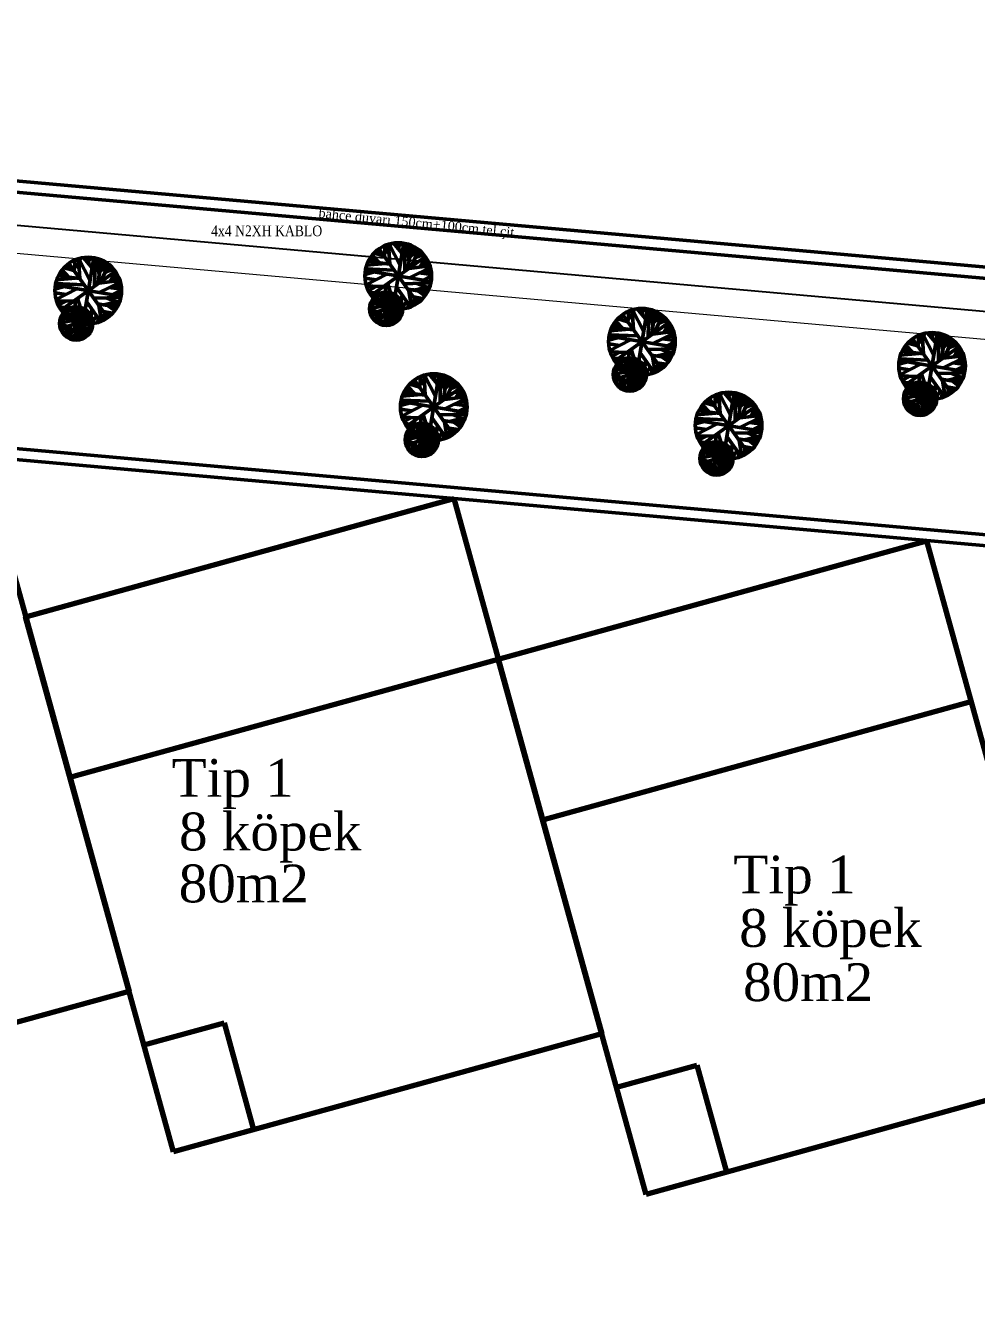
# Model space of a CAD drawing. Header units: millimetres. Extents: x 2046 to 14753, y 2361 to 29276.
# Drawn here: x 5133 to 5561, y 27604 to 28180 of the extents above; entities that cross this region are included whole.
import ezdxf

# ---------------------------------------------------------------- set-up
doc = ezdxf.new("R2010")
doc.units = ezdxf.units.MM
doc.layers.add('A.O. DUVAR', color=7, linetype='Continuous', lineweight=50)
doc.layers.add('TOPRAKLAMA', color=44, linetype='Continuous', lineweight=18)
doc.layers.add('AYDINLATMA', color=3, linetype='Continuous')
doc.layers.add('aydınlatma', color=3, linetype='Continuous')
doc.styles.add('A.O. MALZEME', font='times.ttf', dxfattribs={"height": 10})
doc.styles.add('YAZI', font='times.ttf', dxfattribs={"width": 0.85})

msp = doc.modelspace()

# ---------------------------------------------------------------- linework, layer by layer
at = {"layer": 'A.O. DUVAR'}
for p, q in [((4982.886, 28122.8), (5972.546, 28034.804)), ((4981.958, 28117.863), (5972.408, 28029.797)), ((5297.041, 28072.404), (5296.478, 28081.307)), ((5296.602, 28079.113), (5297.455, 28081.544)), ((5301.66, 28071.745), (5296.714, 28081.382)), ((5298.388, 28052.249), (5303.338, 28081.832)), ((5303.887, 28075.72), (5298.797, 28081.834)), ((5301.32, 28078.781), (5300.685, 28081.919)), ((5300.983, 28080.496), (5302.372, 28081.865)), ((5303.762, 28069.106), (5303.944, 28081.659)), ((5305.803, 28074.37), (5304.282, 28081.546)), ((5304.61, 28079.775), (5305.599, 28081.154)), ((5304.917, 28078.408), (5306.111, 28081.011)), ((5158.844, 28045.677), (5163.795, 28075.26)), ((5164.343, 28069.147), (5159.254, 28075.262)), ((5161.777, 28072.208), (5161.142, 28075.346)), ((5161.439, 28073.923), (5162.828, 28075.293)), ((5164.218, 28062.533), (5164.4, 28075.087)), ((5288.776, 28058.419), (5312.95, 28075.662)), ((5292.205, 28073.099), (5289.136, 28076.358)), ((5294.394, 28076.05), (5290.007, 28077.299)), ((5291.976, 28076.798), (5291.071, 28078.322)), ((5292.242, 28079.127), (5309.485, 28054.954)), ((5296.735, 28076.974), (5294.147, 28080.439)), ((5294.608, 28075.728), (5294.95, 28080.705)), ((5305.138, 28070.134), (5306.855, 28080.658)), ((5305.97, 28075.372), (5309.871, 28078.952)), ((5306.426, 28078.098), (5309.276, 28079.394)), ((5306.611, 28071.203), (5310.079, 28078.86)), ((5308.045, 28077.37), (5308.092, 28080.05)), ((5308.509, 28075.347), (5312.307, 28076.714)), ((5309.151, 28076.784), (5311.43, 28077.604)), ((5310.654, 28071.099), (5313.395, 28075.216)), ((5152.661, 28066.526), (5149.592, 28069.785)), ((5154.85, 28069.478), (5150.464, 28070.726)), ((5152.432, 28070.225), (5151.527, 28071.75)), ((5152.698, 28072.555), (5169.941, 28048.381)), ((5157.191, 28070.401), (5154.603, 28073.866)), ((5155.064, 28069.156), (5155.406, 28074.132)), ((5157.497, 28065.831), (5156.935, 28074.734)), ((5157.058, 28072.54), (5157.911, 28074.971)), ((5162.117, 28065.173), (5157.17, 28074.809)), ((5166.259, 28067.797), (5164.738, 28074.973)), ((5165.066, 28073.202), (5166.056, 28074.581)), ((5165.373, 28071.835), (5166.567, 28074.438)), ((5165.595, 28063.561), (5167.311, 28074.085)), ((5166.427, 28068.799), (5170.327, 28072.379)), ((5166.883, 28071.525), (5169.732, 28072.822)), ((5167.068, 28064.63), (5170.535, 28072.287)), ((5168.501, 28070.797), (5168.548, 28073.477)), ((5168.966, 28068.774), (5172.764, 28070.141)), ((5169.608, 28070.211), (5171.887, 28071.031)), ((5293.9, 28069.898), (5285.91, 28067.746)), ((5315.655, 28064.566), (5286.071, 28069.516)), ((5298.95, 28069.682), (5286.276, 28070.201)), ((5295.122, 28072.668), (5286.739, 28071.897)), ((5296.997, 28072.411), (5287.436, 28073.668)), ((5290.537, 28074.865), (5288.075, 28074.819)), ((5315.112, 28071.611), (5305.681, 28070.443)), ((5315.348, 28070.885), (5305.86, 28066.181)), ((5310.196, 28073.692), (5314.189, 28073.825)), ((5311.662, 28072.589), (5314.808, 28072.463)), ((5315.695, 28069.225), (5312.768, 28069.601)), ((5313.066, 28073.784), (5313.916, 28074.328)), ((5313.301, 28069.855), (5314.328, 28071.456)), ((5313.575, 28072.555), (5314.452, 28073.266)), ((5314.6, 28069.351), (5315.453, 28070.181)), ((5159.407, 28063.109), (5146.733, 28063.629)), ((5155.578, 28066.095), (5147.195, 28065.324)), ((5157.454, 28065.839), (5147.893, 28067.095)), ((5150.993, 28068.293), (5148.532, 28068.247)), ((5149.233, 28051.846), (5173.406, 28069.09)), ((5175.569, 28065.038), (5166.137, 28063.871)), ((5175.804, 28064.312), (5166.317, 28059.608)), ((5170.652, 28067.119), (5174.645, 28067.252)), ((5171.11, 28064.526), (5173.852, 28068.643)), ((5172.118, 28066.016), (5175.265, 28065.89)), ((5173.523, 28067.211), (5174.372, 28067.755)), ((5173.758, 28063.282), (5174.784, 28064.884)), ((5174.031, 28065.982), (5174.909, 28066.693)), ((5175.057, 28062.779), (5175.909, 28063.608)), ((5290.814, 28065.324), (5285.944, 28066.081)), ((5286.415, 28063.028), (5295.695, 28067.824)), ((5299.713, 28052.108), (5296.1, 28063.581)), ((5315.47, 28063.886), (5303.327, 28063.573)), ((5314.8, 28061.481), (5309.416, 28063.698)), ((5315.79, 28067.665), (5310.337, 28068.406)), ((5312.032, 28065.205), (5315.828, 28067.087)), ((5315.787, 28065.778), (5314.516, 28066.448)), ((5154.356, 28063.325), (5146.367, 28061.173)), ((5151.271, 28058.751), (5146.4, 28059.509)), ((5176.111, 28057.993), (5146.528, 28062.943)), ((5146.871, 28056.455), (5156.151, 28061.252)), ((5176.247, 28061.092), (5170.794, 28061.833)), ((5172.489, 28058.632), (5176.284, 28060.514)), ((5176.151, 28062.653), (5173.225, 28063.028)), ((5176.244, 28059.205), (5174.973, 28059.876)), ((5294.137, 28062.251), (5286.591, 28062.484)), ((5290.894, 28062.336), (5287.36, 28060.41)), ((5290.184, 28059.423), (5287.821, 28059.704)), ((5291.436, 28057.841), (5290.031, 28056.646)), ((5291.613, 28057.452), (5290.426, 28057.778)), ((5290.961, 28055.804), (5292.147, 28060.753)), ((5292.164, 28056.37), (5291.152, 28058.366)), ((5293.631, 28057.476), (5291.703, 28058.695)), ((5292.185, 28045.496), (5298.737, 28058.986)), ((5292.576, 28058.176), (5292.357, 28059.035)), ((5293.033, 28059.256), (5297.89, 28045.227)), ((5293.688, 28057.292), (5294.554, 28059.63)), ((5294.884, 28057.589), (5294.132, 28059.616)), ((5294.385, 28055.353), (5295.373, 28059.703)), ((5295.207, 28063.044), (5294.458, 28053.503)), ((5294.893, 28059.035), (5297.065, 28052.551)), ((5295.122, 28058.633), (5295.874, 28059.679)), ((5296.508, 28054.385), (5295.496, 28059.706)), ((5298.137, 28055.977), (5296.559, 28059.629)), ((5297.143, 28052.823), (5299.003, 28058.818)), ((5297.338, 28057.808), (5297.477, 28059.403)), ((5297.419, 28058.678), (5298.278, 28059.139)), ((5297.949, 28053.121), (5300.258, 28057.926)), ((5298.865, 28055.059), (5299.149, 28058.716)), ((5299.011, 28057.121), (5299.951, 28058.201)), ((5299.057, 28057.82), (5299.726, 28058.342)), ((5306.447, 28053.155), (5300.083, 28062.056)), ((5302.585, 28058.606), (5301.53, 28052.033)), ((5313.814, 28059.587), (5305.134, 28061.04)), ((5306.822, 28053.264), (5305.63, 28060.27)), ((5307.964, 28060.623), (5315.07, 28062.294)), ((5312.85, 28058.09), (5309.908, 28060.241)), ((5313.361, 28058.748), (5311.765, 28059.873)), ((5314.196, 28060.267), (5311.852, 28061.46)), ((5154.594, 28055.678), (5147.048, 28055.911)), ((5151.351, 28055.763), (5147.816, 28053.838)), ((5150.64, 28052.85), (5148.278, 28053.131)), ((5151.418, 28049.231), (5152.603, 28054.181)), ((5154.087, 28050.903), (5152.159, 28052.122)), ((5152.642, 28038.923), (5159.194, 28052.414)), ((5153.033, 28051.604), (5152.814, 28052.462)), ((5153.489, 28052.683), (5158.346, 28038.654)), ((5154.144, 28050.719), (5155.011, 28053.058)), ((5155.34, 28051.016), (5154.588, 28053.043)), ((5154.842, 28048.781), (5155.829, 28053.131)), ((5155.663, 28056.471), (5154.915, 28046.93)), ((5155.35, 28052.463), (5157.522, 28045.979)), ((5155.579, 28052.061), (5156.331, 28053.106)), ((5156.964, 28047.813), (5155.953, 28053.133)), ((5160.169, 28045.536), (5156.556, 28057.008)), ((5158.594, 28049.405), (5157.016, 28053.056)), ((5157.6, 28046.25), (5159.46, 28052.245)), ((5157.795, 28051.235), (5157.933, 28052.83)), ((5157.875, 28052.106), (5158.735, 28052.566)), ((5159.322, 28048.487), (5159.606, 28052.143)), ((5166.903, 28046.583), (5160.54, 28055.484)), ((5163.041, 28052.034), (5161.986, 28045.461)), ((5175.927, 28057.314), (5163.783, 28057)), ((5174.271, 28053.015), (5165.59, 28054.467)), ((5167.278, 28046.691), (5166.086, 28053.698)), ((5168.421, 28054.051), (5175.527, 28055.722)), ((5175.257, 28054.909), (5169.872, 28057.125)), ((5173.306, 28051.517), (5170.364, 28053.668)), ((5173.818, 28052.175), (5172.221, 28053.3)), ((5174.652, 28053.694), (5172.309, 28054.887)), ((5287.965, 28052.357), (5293.093, 28053.347)), ((5291.559, 28050.893), (5287.972, 28052.071)), ((5290.399, 28052.837), (5288.17, 28053.888)), ((5292.525, 28054.595), (5288.389, 28054.691)), ((5288.447, 28049.813), (5302.476, 28054.67)), ((5302.207, 28048.965), (5288.716, 28055.517)), ((5294.917, 28053.778), (5288.911, 28055.817)), ((5293.502, 28055.751), (5289.372, 28056.565)), ((5294.366, 28055.363), (5289.957, 28057.316)), ((5294.688, 28057.01), (5292.341, 28054.715)), ((5294.554, 28055.145), (5292.868, 28054.398)), ((5296.315, 28054.736), (5295.289, 28053.135)), ((5298.737, 28055.075), (5297.499, 28052.479)), ((5302.952, 28052.04), (5297.737, 28051.123)), ((5297.999, 28053.596), (5298.749, 28052.213)), ((5302.941, 28052.421), (5298.253, 28053.193)), ((5298.806, 28053.426), (5301.55, 28056.609)), ((5303.777, 28052.401), (5299.016, 28055.943)), ((5299.087, 28055.516), (5301.464, 28056.682)), ((5299.691, 28056.759), (5301.241, 28056.979)), ((5300.302, 28055.146), (5302.316, 28055.265)), ((5300.364, 28056.181), (5300.765, 28057.46)), ((5301.688, 28052.979), (5300.373, 28052.055)), ((5300.73, 28052.805), (5302.627, 28054.393)), ((5300.813, 28055.744), (5302.021, 28055.816)), ((5300.877, 28054.114), (5302.811, 28053.614)), ((5301.424, 28053.378), (5302.916, 28052.873)), ((5301.825, 28051.835), (5302.543, 28052.458)), ((5302.267, 28053.752), (5302.751, 28053.893)), ((5302.337, 28053.091), (5302.858, 28053.308)), ((5304.562, 28055.759), (5302.574, 28052.145)), ((5305.461, 28054.464), (5305.12, 28052.691)), ((5311.802, 28056.892), (5307.592, 28057.597)), ((5308.047, 28053.917), (5308.087, 28056.828)), ((5308.93, 28054.398), (5308.075, 28054.885)), ((5310.58, 28055.724), (5309.492, 28057.222)), ((5310.177, 28056.249), (5310.149, 28055.281)), ((5408.043, 28022.65), (5412.993, 28052.234)), ((5413.542, 28046.121), (5408.452, 28052.235)), ((5410.975, 28049.182), (5410.34, 28052.32)), ((5410.638, 28050.897), (5412.027, 28052.267)), ((5413.416, 28039.507), (5413.598, 28052.061)), ((5148.421, 28045.784), (5153.549, 28046.774)), ((5150.855, 28046.264), (5148.626, 28047.315)), ((5152.981, 28048.022), (5148.845, 28048.118)), ((5148.903, 28043.24), (5162.933, 28048.097)), ((5162.663, 28042.393), (5149.173, 28048.944)), ((5155.373, 28047.206), (5149.368, 28049.244)), ((5153.959, 28049.178), (5149.829, 28049.992)), ((5154.822, 28048.79), (5150.414, 28050.743)), ((5151.893, 28051.268), (5150.488, 28050.073)), ((5152.07, 28050.88), (5150.883, 28051.205)), ((5152.62, 28049.797), (5151.609, 28051.794)), ((5155.145, 28050.438), (5152.797, 28048.142)), ((5155.011, 28048.573), (5153.324, 28047.825)), ((5156.772, 28048.164), (5155.745, 28046.562)), ((5159.193, 28048.502), (5157.956, 28045.906)), ((5158.405, 28046.549), (5160.714, 28051.354)), ((5158.455, 28047.024), (5159.205, 28045.64)), ((5163.398, 28045.849), (5158.709, 28046.62)), ((5159.263, 28046.853), (5162.007, 28050.036)), ((5159.467, 28050.548), (5160.407, 28051.628)), ((5164.234, 28045.828), (5159.472, 28049.37)), ((5159.513, 28051.247), (5160.182, 28051.769)), ((5159.544, 28048.943), (5161.92, 28050.11)), ((5160.148, 28050.187), (5161.697, 28050.406)), ((5160.758, 28048.573), (5162.773, 28048.692)), ((5160.821, 28049.609), (5161.222, 28050.888)), ((5162.144, 28046.406), (5160.83, 28045.483)), ((5161.187, 28046.232), (5163.083, 28047.82)), ((5161.269, 28049.172), (5162.478, 28049.243)), ((5161.333, 28047.541), (5163.267, 28047.041)), ((5161.881, 28046.805), (5163.372, 28046.3)), ((5162.723, 28047.18), (5163.208, 28047.321)), ((5162.793, 28046.518), (5163.315, 28046.736)), ((5165.019, 28049.186), (5163.031, 28045.572)), ((5165.918, 28047.892), (5165.576, 28046.118)), ((5172.258, 28050.32), (5168.048, 28051.024)), ((5168.503, 28047.344), (5168.544, 28050.255)), ((5169.387, 28047.826), (5168.531, 28048.312)), ((5171.036, 28049.151), (5169.948, 28050.649)), ((5170.633, 28049.676), (5170.605, 28048.709)), ((5290.015, 28051.392), (5288.048, 28050.968)), ((5289.263, 28050.095), (5288.17, 28050.564)), ((5289.641, 28049.16), (5288.798, 28048.785)), ((5289.125, 28048.25), (5290.393, 28050.456)), ((5291.083, 28048.302), (5289.633, 28047.533)), ((5290.756, 28047.426), (5289.841, 28047.306)), ((5292.184, 28051.123), (5290.478, 28046.652)), ((5291.543, 28046.982), (5290.824, 28046.358)), ((5291.467, 28049.245), (5291.594, 28045.828)), ((5292.752, 28046.802), (5291.792, 28045.732)), ((5292.801, 28045.241), (5292.688, 28051.254)), ((5294.792, 28044.808), (5293.008, 28047.179)), ((5295.096, 28047.953), (5293.662, 28044.949)), ((5295.642, 28046.308), (5294.179, 28044.855)), ((5296.179, 28044.793), (5294.384, 28049.961)), ((5302.022, 28048.666), (5296.153, 28050.23)), ((5296.374, 28044.792), (5296.792, 28048.321)), ((5300.621, 28046.837), (5296.662, 28048.76)), ((5297.054, 28044.932), (5297.484, 28046.322)), ((5299.275, 28045.829), (5297.355, 28046.761)), ((5297.961, 28048.161), (5301.605, 28047.959)), ((5298.524, 28045.441), (5298.214, 28046.313)), ((5299.947, 28046.255), (5298.839, 28047.703)), ((5301.361, 28047.607), (5299.091, 28049.43)), ((5300.285, 28046.499), (5299.678, 28047.264)), ((5300.9, 28047.11), (5299.944, 28048.013)), ((5302.709, 28050.433), (5300.198, 28051.558)), ((5300.559, 28049.784), (5302.645, 28050.15)), ((5302.884, 28051.195), (5301.533, 28051.788)), ((5302.441, 28049.528), (5301.926, 28050.029)), ((5302.377, 28051.41), (5302.903, 28051.687)), ((5401.859, 28043.5), (5398.791, 28046.759)), ((5404.049, 28046.451), (5399.662, 28047.7)), ((5401.631, 28047.199), (5400.726, 28048.724)), ((5401.896, 28049.529), (5419.139, 28025.355)), ((5406.39, 28047.375), (5403.801, 28050.84)), ((5404.263, 28046.13), (5404.604, 28051.106)), ((5406.696, 28042.805), (5406.133, 28051.708)), ((5406.257, 28049.514), (5407.11, 28051.945)), ((5411.315, 28042.147), (5406.369, 28051.783)), ((5415.457, 28044.771), (5413.936, 28051.947)), ((5414.265, 28050.176), (5415.254, 28051.555)), ((5414.571, 28048.809), (5415.765, 28051.412)), ((5414.793, 28040.535), (5416.509, 28051.059)), ((5415.625, 28045.773), (5419.526, 28049.353)), ((5416.081, 28048.499), (5418.931, 28049.796)), ((5416.266, 28041.604), (5419.733, 28049.261)), ((5417.699, 28047.771), (5417.746, 28050.451)), ((5418.164, 28045.748), (5421.962, 28047.115)), ((5418.806, 28047.185), (5421.085, 28048.005)), ((5152.015, 28044.321), (5148.429, 28045.498)), ((5150.472, 28044.82), (5148.505, 28044.395)), ((5149.72, 28043.523), (5148.626, 28043.991)), ((5150.097, 28042.587), (5149.255, 28042.212)), ((5149.582, 28041.677), (5150.849, 28043.884)), ((5151.54, 28041.73), (5150.09, 28040.96)), ((5151.212, 28040.854), (5150.298, 28040.733)), ((5152.641, 28044.55), (5150.934, 28040.08)), ((5151.924, 28042.672), (5152.05, 28039.255)), ((5153.258, 28038.669), (5153.145, 28044.682)), ((5155.248, 28038.235), (5153.465, 28040.607)), ((5155.553, 28041.38), (5154.118, 28038.376)), ((5156.635, 28038.22), (5154.84, 28043.388)), ((5162.479, 28042.093), (5156.61, 28043.657)), ((5156.831, 28038.219), (5157.248, 28041.748)), ((5161.077, 28040.265), (5157.119, 28042.187)), ((5163.408, 28045.467), (5158.193, 28044.551)), ((5158.418, 28041.588), (5162.062, 28041.386)), ((5160.403, 28039.683), (5159.296, 28041.13)), ((5161.818, 28041.034), (5159.548, 28042.858)), ((5160.742, 28039.926), (5160.135, 28040.691)), ((5161.356, 28040.537), (5160.401, 28041.44)), ((5163.166, 28043.86), (5160.655, 28044.986)), ((5161.016, 28043.211), (5163.102, 28043.578)), ((5163.34, 28044.622), (5161.989, 28045.216)), ((5162.281, 28045.262), (5163, 28045.885)), ((5162.898, 28042.956), (5162.383, 28043.457)), ((5162.833, 28044.837), (5163.359, 28045.115)), ((5292.189, 28046.197), (5292.353, 28045.428)), ((5293.871, 28045.38), (5293.11, 28045.123)), ((5295.891, 28045.56), (5295.477, 28044.757)), ((5297.546, 28045.038), (5297.204, 28045.392)), ((5298.405, 28045.75), (5298.255, 28045.29)), ((5408.605, 28040.083), (5395.931, 28040.603)), ((5404.777, 28043.069), (5396.393, 28042.298)), ((5406.652, 28042.813), (5397.091, 28044.069)), ((5400.192, 28045.266), (5397.73, 28045.221)), ((5398.431, 28028.82), (5422.605, 28046.063)), ((5424.767, 28042.012), (5415.336, 28040.845)), ((5425.002, 28041.286), (5415.515, 28036.582)), ((5419.85, 28044.093), (5423.843, 28044.226)), ((5420.309, 28041.5), (5423.05, 28045.617)), ((5421.317, 28042.99), (5424.463, 28042.864)), ((5422.721, 28044.185), (5423.571, 28044.729)), ((5422.956, 28040.256), (5423.983, 28041.857)), ((5423.229, 28042.956), (5424.107, 28043.667)), ((5424.255, 28039.753), (5425.108, 28040.582)), ((5537.278, 28031.93), (5536.715, 28040.833)), ((5536.839, 28038.639), (5537.692, 28041.07)), ((5541.897, 28031.272), (5536.951, 28040.908)), ((5538.625, 28011.775), (5543.575, 28041.358)), ((5544.124, 28035.246), (5539.034, 28041.36)), ((5541.557, 28038.307), (5540.922, 28041.445)), ((5541.219, 28040.022), (5542.609, 28041.391)), ((5543.998, 28028.632), (5544.18, 28041.185)), ((5546.039, 28033.896), (5544.518, 28041.072)), ((5544.847, 28039.301), (5545.836, 28040.68)), ((5545.153, 28037.934), (5546.347, 28040.537)), ((5151.999, 28040.409), (5151.281, 28039.786)), ((5153.208, 28040.229), (5152.248, 28039.159)), ((5152.645, 28039.625), (5152.81, 28038.855)), ((5154.328, 28038.808), (5153.567, 28038.55)), ((5156.099, 28039.735), (5154.635, 28038.282)), ((5156.347, 28038.987), (5155.933, 28038.185)), ((5157.51, 28038.36), (5157.941, 28039.75)), ((5158.002, 28038.466), (5157.66, 28038.82)), ((5159.731, 28039.256), (5157.812, 28040.189)), ((5158.98, 28038.869), (5158.67, 28039.741)), ((5158.861, 28039.177), (5158.711, 28038.717)), ((5403.555, 28040.299), (5395.565, 28038.147)), ((5400.469, 28035.725), (5395.599, 28036.483)), ((5425.309, 28034.967), (5395.726, 28039.917)), ((5396.069, 28033.429), (5405.349, 28038.226)), ((5425.445, 28038.066), (5419.992, 28038.807)), ((5421.687, 28035.606), (5425.482, 28037.488)), ((5425.349, 28039.627), (5422.423, 28040.002)), ((5425.442, 28036.179), (5424.171, 28036.85)), ((5529.013, 28017.945), (5553.186, 28035.188)), ((5532.441, 28032.625), (5529.373, 28035.884)), ((5534.631, 28035.576), (5530.244, 28036.825)), ((5532.213, 28036.324), (5531.308, 28037.848)), ((5532.478, 28038.653), (5549.721, 28014.48)), ((5536.972, 28036.5), (5534.383, 28039.965)), ((5534.844, 28035.254), (5535.186, 28040.231)), ((5545.375, 28029.66), (5547.091, 28040.184)), ((5546.207, 28034.898), (5550.108, 28038.478)), ((5546.663, 28037.624), (5549.513, 28038.92)), ((5546.848, 28030.729), (5550.315, 28038.386)), ((5548.281, 28036.896), (5548.328, 28039.576)), ((5548.746, 28034.873), (5552.544, 28036.24)), ((5549.388, 28036.31), (5551.667, 28037.13)), ((5550.891, 28030.625), (5553.632, 28034.742)), ((5403.792, 28032.652), (5396.246, 28032.885)), ((5400.549, 28032.737), (5397.014, 28030.812)), ((5399.839, 28029.824), (5397.476, 28030.105)), ((5400.616, 28026.205), (5401.801, 28031.155)), ((5403.285, 28027.877), (5401.358, 28029.096)), ((5401.84, 28015.897), (5408.392, 28029.388)), ((5402.231, 28028.578), (5402.012, 28029.436)), ((5402.687, 28029.657), (5407.545, 28015.628)), ((5403.342, 28027.693), (5404.209, 28030.031)), ((5404.539, 28027.99), (5403.786, 28030.017)), ((5404.04, 28025.755), (5405.027, 28030.105)), ((5404.862, 28033.445), (5404.113, 28023.904)), ((5404.548, 28029.437), (5406.72, 28022.953)), ((5404.777, 28029.035), (5405.529, 28030.08)), ((5406.163, 28024.787), (5405.151, 28030.107)), ((5409.368, 28022.51), (5405.755, 28033.982)), ((5407.792, 28026.379), (5406.214, 28030.03)), ((5406.798, 28023.224), (5408.658, 28029.219)), ((5406.993, 28028.209), (5407.132, 28029.804)), ((5407.073, 28029.079), (5407.933, 28029.54)), ((5408.52, 28025.46), (5408.804, 28029.117)), ((5416.102, 28023.557), (5409.738, 28032.458)), ((5412.24, 28029.008), (5411.184, 28022.434)), ((5425.125, 28034.287), (5412.981, 28033.974)), ((5423.469, 28029.989), (5414.788, 28031.441)), ((5416.477, 28023.665), (5415.284, 28030.672)), ((5417.619, 28031.025), (5424.725, 28032.696)), ((5424.455, 28031.883), (5419.07, 28034.099)), ((5422.504, 28028.491), (5419.563, 28030.642)), ((5423.016, 28029.149), (5421.42, 28030.274)), ((5423.85, 28030.668), (5421.507, 28031.861)), ((5534.137, 28029.424), (5526.147, 28027.272)), ((5555.891, 28024.092), (5526.308, 28029.042)), ((5539.187, 28029.208), (5526.513, 28029.727)), ((5535.359, 28032.194), (5526.975, 28031.423)), ((5537.234, 28031.937), (5527.673, 28033.194)), ((5530.774, 28034.391), (5528.312, 28034.346)), ((5555.349, 28031.137), (5545.918, 28029.97)), ((5555.584, 28030.411), (5546.097, 28025.707)), ((5550.432, 28033.218), (5554.425, 28033.351)), ((5551.899, 28032.115), (5555.045, 28031.989)), ((5555.931, 28028.752), (5553.005, 28029.127)), ((5553.303, 28033.31), (5554.153, 28033.854)), ((5553.538, 28029.381), (5554.565, 28030.982)), ((5553.811, 28032.081), (5554.689, 28032.792)), ((5554.837, 28028.877), (5555.69, 28029.707)), ((5397.619, 28022.758), (5402.748, 28023.748)), ((5400.054, 28023.238), (5397.825, 28024.289)), ((5402.18, 28024.996), (5398.043, 28025.092)), ((5398.101, 28020.214), (5412.131, 28025.071)), ((5411.861, 28019.367), (5398.371, 28025.918)), ((5404.572, 28024.18), (5398.566, 28026.218)), ((5403.157, 28026.152), (5399.027, 28026.966)), ((5404.02, 28025.764), (5399.612, 28027.717)), ((5401.091, 28028.242), (5399.686, 28027.047)), ((5401.268, 28027.854), (5400.081, 28028.179)), ((5401.819, 28026.771), (5400.807, 28028.767)), ((5404.343, 28027.412), (5401.996, 28025.116)), ((5404.209, 28025.546), (5402.523, 28024.799)), ((5405.97, 28025.137), (5404.944, 28023.536)), ((5408.392, 28025.476), (5407.154, 28022.88)), ((5407.603, 28023.522), (5409.913, 28028.328)), ((5407.653, 28023.998), (5408.403, 28022.614)), ((5412.596, 28022.823), (5407.907, 28023.594)), ((5408.461, 28023.827), (5411.205, 28027.01)), ((5408.665, 28027.522), (5409.606, 28028.602)), ((5413.432, 28022.802), (5408.671, 28026.344)), ((5408.711, 28028.221), (5409.381, 28028.743)), ((5408.742, 28025.917), (5411.119, 28027.084)), ((5409.346, 28027.161), (5410.896, 28027.38)), ((5409.956, 28025.547), (5411.971, 28025.666)), ((5410.019, 28026.583), (5410.42, 28027.862)), ((5411.343, 28023.38), (5410.028, 28022.456)), ((5410.385, 28023.206), (5412.282, 28024.794)), ((5410.467, 28026.146), (5411.676, 28026.217)), ((5410.532, 28024.515), (5412.466, 28024.015)), ((5411.079, 28023.779), (5412.571, 28023.274)), ((5411.922, 28024.154), (5412.406, 28024.295)), ((5411.992, 28023.492), (5412.513, 28023.71)), ((5414.217, 28026.16), (5412.229, 28022.546)), ((5415.116, 28024.865), (5414.775, 28023.092)), ((5421.456, 28027.294), (5417.246, 28027.998)), ((5417.701, 28024.318), (5417.742, 28027.229)), ((5418.585, 28024.8), (5417.73, 28025.286)), ((5420.235, 28026.125), (5419.147, 28027.623)), ((5419.832, 28026.65), (5419.804, 28025.683)), ((5531.051, 28024.85), (5526.181, 28025.607)), ((5526.651, 28022.554), (5535.931, 28027.351)), ((5555.707, 28023.412), (5543.563, 28023.099)), ((5555.037, 28021.008), (5549.652, 28023.224)), ((5556.027, 28027.191), (5550.574, 28027.932)), ((5552.269, 28024.731), (5556.064, 28026.613)), ((5556.024, 28025.304), (5554.753, 28025.974)), ((5310.396, 28017.02), (5306.01, 28018.269)), ((5307.978, 28017.768), (5307.073, 28019.293)), ((5308.244, 28020.098), (5325.487, 27995.924)), ((5312.737, 28017.944), (5310.149, 28021.409)), ((5310.61, 28016.699), (5310.952, 28021.675)), ((5313.043, 28013.374), (5312.481, 28022.277)), ((5312.604, 28020.083), (5313.457, 28022.514)), ((5317.663, 28012.716), (5312.716, 28022.352)), ((5314.391, 27993.219), (5319.341, 28022.803)), ((5319.889, 28016.69), (5314.8, 28022.804)), ((5317.323, 28019.751), (5316.688, 28022.889)), ((5316.985, 28021.466), (5318.374, 28022.836)), ((5319.764, 28010.076), (5319.946, 28022.63)), ((5321.805, 28015.34), (5320.284, 28022.516)), ((5320.612, 28020.745), (5321.602, 28022.124)), ((5320.919, 28019.378), (5322.113, 28021.981)), ((5321.141, 28011.104), (5322.857, 28021.628)), ((5321.973, 28016.342), (5325.873, 28019.922)), ((5322.429, 28019.068), (5325.278, 28020.365)), ((5322.614, 28012.173), (5326.081, 28019.83)), ((5324.047, 28018.34), (5324.094, 28021.02)), ((5324.512, 28016.317), (5328.31, 28017.684)), ((5325.154, 28017.754), (5327.433, 28018.574)), ((5401.214, 28021.295), (5397.627, 28022.472)), ((5399.67, 28021.793), (5397.703, 28021.369)), ((5398.918, 28020.497), (5397.825, 28020.965)), ((5399.295, 28019.561), (5398.453, 28019.186)), ((5398.78, 28018.651), (5400.047, 28020.858)), ((5400.738, 28018.704), (5399.288, 28017.934)), ((5400.41, 28017.828), (5399.496, 28017.707)), ((5401.839, 28021.524), (5400.132, 28017.053)), ((5401.122, 28019.646), (5401.248, 28016.229)), ((5402.456, 28015.643), (5402.343, 28021.656)), ((5404.447, 28015.209), (5402.663, 28017.58)), ((5404.751, 28018.354), (5403.317, 28015.35)), ((5405.834, 28015.194), (5404.038, 28020.362)), ((5411.677, 28019.067), (5405.808, 28020.631)), ((5406.029, 28015.193), (5406.446, 28018.722)), ((5410.276, 28017.239), (5406.317, 28019.161)), ((5412.606, 28022.441), (5407.391, 28021.524)), ((5407.616, 28018.562), (5411.26, 28018.36)), ((5409.602, 28016.657), (5408.494, 28018.104)), ((5411.016, 28018.008), (5408.746, 28019.832)), ((5409.94, 28016.9), (5409.333, 28017.665)), ((5410.555, 28017.511), (5409.599, 28018.414)), ((5412.364, 28020.834), (5409.853, 28021.96)), ((5410.214, 28020.185), (5412.3, 28020.552)), ((5412.538, 28021.596), (5411.188, 28022.189)), ((5411.479, 28022.236), (5412.198, 28022.859)), ((5412.096, 28019.93), (5411.581, 28020.431)), ((5412.031, 28021.811), (5412.558, 28022.089)), ((5534.374, 28021.777), (5526.828, 28022.01)), ((5531.131, 28021.862), (5527.596, 28019.936)), ((5530.421, 28018.949), (5528.058, 28019.23)), ((5531.198, 28015.33), (5532.383, 28020.279)), ((5532.4, 28015.896), (5531.389, 28017.892)), ((5533.867, 28017.002), (5531.94, 28018.221)), ((5532.422, 28005.022), (5538.974, 28018.513)), ((5532.813, 28017.702), (5532.594, 28018.561)), ((5533.269, 28018.782), (5538.127, 28004.753)), ((5533.924, 28016.818), (5534.791, 28019.156)), ((5535.121, 28017.115), (5534.368, 28019.142)), ((5534.622, 28014.88), (5535.609, 28019.229)), ((5535.444, 28022.57), (5534.695, 28013.029)), ((5535.13, 28018.561), (5537.302, 28012.077)), ((5535.359, 28018.159), (5536.111, 28019.205)), ((5536.745, 28013.911), (5535.733, 28019.232)), ((5539.95, 28011.634), (5536.337, 28023.107)), ((5538.374, 28015.503), (5536.796, 28019.155)), ((5537.38, 28012.349), (5539.24, 28018.344)), ((5537.575, 28017.334), (5537.714, 28018.929)), ((5537.655, 28018.204), (5538.515, 28018.665)), ((5539.102, 28014.585), (5539.386, 28018.242)), ((5539.247, 28016.647), (5540.188, 28017.727)), ((5539.293, 28017.346), (5539.963, 28017.868)), ((5546.684, 28012.681), (5540.32, 28021.583)), ((5542.822, 28018.132), (5541.766, 28011.559)), ((5554.051, 28019.113), (5545.37, 28020.566)), ((5547.059, 28012.79), (5545.866, 28019.796)), ((5548.201, 28020.149), (5555.307, 28021.82)), ((5553.086, 28017.616), (5550.145, 28019.767)), ((5553.598, 28018.274), (5552.002, 28019.399)), ((5554.432, 28019.793), (5552.089, 28020.986)), ((5311.124, 28013.638), (5302.741, 28012.867)), ((5313, 28013.382), (5303.439, 28014.638)), ((5306.539, 28015.835), (5304.078, 28015.79)), ((5304.779, 27999.389), (5328.952, 28016.632)), ((5308.207, 28014.069), (5305.138, 28017.328)), ((5331.115, 28012.581), (5321.683, 28011.414)), ((5331.35, 28011.855), (5321.863, 28007.151)), ((5326.198, 28014.662), (5330.191, 28014.795)), ((5326.656, 28012.069), (5329.398, 28016.186)), ((5327.664, 28013.559), (5330.811, 28013.433)), ((5329.069, 28014.754), (5329.919, 28015.298)), ((5329.304, 28010.825), (5330.33, 28012.426)), ((5329.577, 28013.525), (5330.455, 28014.236)), ((5401.197, 28017.383), (5400.479, 28016.76)), ((5402.406, 28017.203), (5401.446, 28016.133)), ((5401.844, 28016.599), (5402.008, 28015.829)), ((5403.526, 28015.782), (5402.765, 28015.524)), ((5405.297, 28016.709), (5403.833, 28015.256)), ((5405.546, 28015.961), (5405.132, 28015.159)), ((5406.709, 28015.334), (5407.139, 28016.724)), ((5407.2, 28015.44), (5406.859, 28015.794)), ((5408.93, 28016.23), (5407.01, 28017.163)), ((5408.179, 28015.842), (5407.868, 28016.714)), ((5408.06, 28016.151), (5407.909, 28015.691)), ((5440.943, 28011.785), (5458.186, 27987.612)), ((5445.436, 28009.632), (5442.848, 28013.097)), ((5443.309, 28008.386), (5443.651, 28013.363)), ((5445.742, 28005.062), (5445.18, 28013.965)), ((5445.303, 28011.77), (5446.156, 28014.202)), ((5450.362, 28004.403), (5445.415, 28014.04)), ((5447.089, 27984.907), (5452.04, 28014.49)), ((5452.588, 28008.378), (5447.499, 28014.492)), ((5450.022, 28011.439), (5449.387, 28014.576)), ((5449.684, 28013.154), (5451.073, 28014.523)), ((5452.463, 28001.764), (5452.645, 28014.317)), ((5454.504, 28007.028), (5452.983, 28014.203)), ((5453.311, 28012.432), (5454.301, 28013.811)), ((5453.618, 28011.066), (5454.812, 28013.669)), ((5453.84, 28002.792), (5455.556, 28013.315)), ((5455.128, 28010.756), (5457.977, 28012.052)), ((5456.746, 28010.027), (5456.793, 28012.708)), ((5528.201, 28011.883), (5533.33, 28012.873)), ((5530.636, 28012.363), (5528.407, 28013.414)), ((5532.762, 28014.121), (5528.625, 28014.217)), ((5528.683, 28009.339), (5542.713, 28014.196)), ((5542.443, 28008.491), (5528.953, 28015.043)), ((5535.154, 28013.304), (5529.148, 28015.343)), ((5533.739, 28015.277), (5529.609, 28016.091)), ((5534.602, 28014.889), (5530.194, 28016.842)), ((5531.673, 28017.367), (5530.268, 28016.172)), ((5531.85, 28016.978), (5530.663, 28017.304)), ((5534.925, 28016.536), (5532.578, 28014.241)), ((5534.791, 28014.671), (5533.105, 28013.924)), ((5536.552, 28014.262), (5535.526, 28012.661)), ((5538.973, 28014.601), (5537.736, 28012.005)), ((5538.185, 28012.647), (5540.495, 28017.453)), ((5538.235, 28013.122), (5538.985, 28011.739)), ((5543.178, 28011.947), (5538.489, 28012.719)), ((5539.043, 28012.952), (5541.787, 28016.135)), ((5544.014, 28011.927), (5539.253, 28015.469)), ((5539.324, 28015.042), (5541.701, 28016.208)), ((5539.928, 28016.285), (5541.478, 28016.505)), ((5540.538, 28014.672), (5542.553, 28014.791)), ((5540.601, 28015.707), (5541.002, 28016.987)), ((5541.925, 28012.505), (5540.61, 28011.581)), ((5540.967, 28012.331), (5542.863, 28013.919)), ((5541.049, 28015.27), (5542.258, 28015.342)), ((5541.114, 28013.64), (5543.048, 28013.14)), ((5541.661, 28012.904), (5543.153, 28012.399)), ((5542.061, 28011.361), (5542.78, 28011.984)), ((5542.503, 28013.278), (5542.988, 28013.419)), ((5542.574, 28012.617), (5543.095, 28012.834)), ((5544.799, 28015.285), (5542.811, 28011.671)), ((5545.698, 28013.99), (5545.357, 28012.217)), ((5552.038, 28016.418), (5547.828, 28017.123)), ((5548.283, 28013.443), (5548.324, 28016.354)), ((5549.167, 28013.925), (5548.311, 28014.411)), ((5550.817, 28015.25), (5549.729, 28016.748)), ((5550.414, 28015.775), (5550.386, 28014.807)), ((5309.902, 28010.868), (5301.913, 28008.716)), ((5306.817, 28006.294), (5301.946, 28007.052)), ((5331.657, 28005.536), (5302.074, 28010.486)), ((5314.953, 28010.652), (5302.279, 28011.172)), ((5302.417, 28003.998), (5311.697, 28008.795)), ((5331.793, 28008.635), (5326.34, 28009.376)), ((5328.035, 28006.175), (5331.83, 28008.057)), ((5331.697, 28010.196), (5328.771, 28010.571)), ((5331.79, 28006.748), (5330.519, 28007.419)), ((5330.603, 28010.322), (5331.456, 28011.151)), ((5445.699, 28005.069), (5436.138, 28006.326)), ((5439.238, 28007.523), (5436.777, 28007.477)), ((5437.478, 27991.077), (5461.651, 28008.32)), ((5440.906, 28005.757), (5437.837, 28009.016)), ((5443.095, 28008.708), (5438.709, 28009.957)), ((5440.677, 28009.456), (5439.772, 28010.98)), ((5454.672, 28008.029), (5458.572, 28011.609)), ((5455.313, 28003.861), (5458.78, 28011.517)), ((5457.211, 28008.005), (5461.009, 28009.371)), ((5457.853, 28009.442), (5460.132, 28010.262)), ((5458.897, 28006.35), (5462.89, 28006.482)), ((5459.355, 28003.756), (5462.097, 28007.874)), ((5461.768, 28006.441), (5462.617, 28006.986)), ((5531.796, 28010.42), (5528.209, 28011.597)), ((5530.252, 28010.918), (5528.285, 28010.494)), ((5529.5, 28009.621), (5528.407, 28010.09)), ((5529.877, 28008.686), (5529.035, 28008.311)), ((5529.362, 28007.776), (5530.629, 28009.982)), ((5531.32, 28007.828), (5529.87, 28007.059)), ((5530.992, 28006.952), (5530.078, 28006.832)), ((5532.421, 28010.649), (5530.714, 28006.178)), ((5531.779, 28006.508), (5531.061, 28005.884)), ((5531.704, 28008.771), (5531.83, 28005.354)), ((5532.988, 28006.328), (5532.028, 28005.258)), ((5533.038, 28004.767), (5532.925, 28010.78)), ((5535.029, 28004.334), (5533.245, 28006.705)), ((5535.333, 28007.479), (5533.899, 28004.475)), ((5536.416, 28004.319), (5534.62, 28009.487)), ((5542.259, 28008.192), (5536.39, 28009.756)), ((5536.611, 28004.318), (5537.028, 28007.847)), ((5540.858, 28006.364), (5536.899, 28008.286)), ((5539.512, 28005.355), (5537.592, 28006.288)), ((5543.188, 28011.566), (5537.973, 28010.649)), ((5538.198, 28007.687), (5541.842, 28007.485)), ((5540.183, 28005.781), (5539.076, 28007.229)), ((5541.598, 28007.133), (5539.328, 28008.956)), ((5540.522, 28006.025), (5539.915, 28006.79)), ((5541.136, 28006.636), (5540.181, 28007.539)), ((5542.946, 28009.959), (5540.435, 28011.084)), ((5540.796, 28009.31), (5542.882, 28009.676)), ((5543.12, 28010.721), (5541.77, 28011.314)), ((5542.678, 28009.054), (5542.163, 28009.555)), ((5542.613, 28010.936), (5543.14, 28011.213)), ((4960.615, 28004.307), (5967.408, 27914.788)), ((5310.14, 28003.221), (5302.594, 28003.454)), ((5306.897, 28003.306), (5303.362, 28001.381)), ((5306.186, 28000.393), (5303.824, 28000.674)), ((5306.964, 27996.774), (5308.149, 28001.724)), ((5309.035, 28000.226), (5313.892, 27986.197)), ((5309.69, 27998.262), (5310.557, 28000.6)), ((5310.886, 27998.559), (5310.134, 28000.586)), ((5310.388, 27996.324), (5311.375, 28000.674)), ((5311.209, 28004.014), (5310.461, 27994.473)), ((5311.125, 27999.604), (5311.877, 28000.649)), ((5312.51, 27995.356), (5311.499, 28000.676)), ((5315.715, 27993.079), (5312.102, 28004.551)), ((5314.14, 27996.948), (5312.562, 28000.599)), ((5313.341, 27998.778), (5313.479, 28000.373)), ((5322.449, 27994.126), (5316.086, 28003.027)), ((5331.473, 28004.856), (5319.329, 28004.543)), ((5329.817, 28000.558), (5321.136, 28002.01)), ((5322.824, 27994.234), (5321.632, 28001.241)), ((5323.967, 28001.594), (5331.073, 28003.265)), ((5330.803, 28002.452), (5325.418, 28004.668)), ((5328.852, 27999.06), (5325.91, 28001.211)), ((5329.364, 27999.718), (5327.767, 28000.843)), ((5330.198, 28001.237), (5327.855, 28002.43)), ((5442.601, 28002.556), (5434.612, 28000.403)), ((5464.356, 27997.223), (5434.773, 28002.174)), ((5447.652, 28002.34), (5434.978, 28002.859)), ((5435.116, 27995.686), (5444.396, 28000.482)), ((5443.823, 28005.326), (5435.44, 28004.555)), ((5463.814, 28004.269), (5454.382, 28003.101)), ((5464.049, 28003.543), (5454.561, 27998.838)), ((5464.492, 28000.323), (5459.039, 28001.064)), ((5460.363, 28005.246), (5463.51, 28005.12)), ((5464.396, 28001.883), (5461.469, 28002.259)), ((5462.003, 28002.513), (5463.029, 28004.114)), ((5462.276, 28005.212), (5463.154, 28005.924)), ((5463.302, 28002.009), (5464.154, 28002.839)), ((5532.426, 28005.723), (5532.59, 28004.954)), ((5534.108, 28004.906), (5533.347, 28004.649)), ((5535.879, 28005.834), (5534.415, 28004.381)), ((5536.128, 28005.086), (5535.714, 28004.283)), ((5537.291, 28004.458), (5537.721, 28005.848)), ((5537.782, 28004.564), (5537.441, 28004.918)), ((5538.761, 28004.967), (5538.45, 28005.839)), ((5538.642, 28005.276), (5538.491, 28004.816)), ((4959.687, 27999.37), (5967.408, 27909.768)), ((5306.401, 27993.807), (5304.172, 27994.858)), ((5308.527, 27995.565), (5304.391, 27995.661)), ((5304.449, 27990.783), (5318.479, 27995.64)), ((5318.209, 27989.936), (5304.719, 27996.487)), ((5310.919, 27994.749), (5304.914, 27996.787)), ((5309.505, 27996.721), (5305.375, 27997.535)), ((5310.368, 27996.333), (5305.96, 27998.286)), ((5307.439, 27998.811), (5306.034, 27997.616)), ((5307.616, 27998.423), (5306.429, 27998.748)), ((5308.166, 27997.34), (5307.155, 27999.336)), ((5309.633, 27998.446), (5307.705, 27999.665)), ((5308.188, 27986.466), (5314.74, 27999.957)), ((5310.691, 27997.981), (5308.343, 27995.685)), ((5308.579, 27999.147), (5308.36, 28000.005)), ((5310.557, 27996.115), (5308.87, 27995.368)), ((5310.896, 28000.006), (5313.068, 27993.522)), ((5312.318, 27995.706), (5311.291, 27994.105)), ((5313.146, 27993.793), (5315.006, 27999.788)), ((5313.421, 27999.648), (5314.281, 28000.109)), ((5314.739, 27996.045), (5313.502, 27993.449)), ((5313.951, 27994.091), (5316.26, 27998.897)), ((5314.001, 27994.567), (5314.751, 27993.183)), ((5314.809, 27994.396), (5317.553, 27997.579)), ((5314.868, 27996.029), (5315.152, 27999.686)), ((5315.013, 27998.091), (5315.953, 27999.171)), ((5319.78, 27993.371), (5315.018, 27996.913)), ((5315.059, 27998.79), (5315.728, 27999.312)), ((5315.09, 27996.486), (5317.466, 27997.653)), ((5315.694, 27997.73), (5317.243, 27997.949)), ((5316.304, 27996.116), (5318.319, 27996.235)), ((5316.367, 27997.152), (5316.768, 27998.431)), ((5316.733, 27993.775), (5318.629, 27995.363)), ((5316.815, 27996.715), (5318.024, 27996.786)), ((5316.879, 27995.084), (5318.813, 27994.584)), ((5318.587, 27999.577), (5317.532, 27993.003)), ((5318.269, 27994.723), (5318.754, 27994.864)), ((5320.565, 27996.729), (5318.577, 27993.115)), ((5321.464, 27995.434), (5321.122, 27993.661)), ((5327.804, 27997.863), (5323.594, 27998.567)), ((5324.049, 27994.887), (5324.09, 27997.798)), ((5324.933, 27995.369), (5324.077, 27995.855)), ((5326.582, 27996.694), (5325.494, 27998.192)), ((5326.179, 27997.219), (5326.151, 27996.252)), ((5439.516, 27997.981), (5434.645, 27998.739)), ((5442.839, 27994.908), (5435.293, 27995.141)), ((5439.596, 27994.993), (5436.061, 27993.068)), ((5443.908, 27995.702), (5443.16, 27986.16)), ((5448.414, 27984.766), (5444.801, 27996.239)), ((5455.148, 27985.813), (5448.785, 27994.714)), ((5464.172, 27996.544), (5452.028, 27996.231)), ((5456.666, 27993.281), (5463.772, 27994.952)), ((5463.502, 27994.139), (5458.117, 27996.356)), ((5460.734, 27997.863), (5464.529, 27999.745)), ((5464.488, 27998.436), (5463.217, 27999.106)), ((5303.967, 27993.327), (5309.095, 27994.317)), ((5307.561, 27991.864), (5303.975, 27993.041)), ((5306.018, 27992.362), (5304.051, 27991.938)), ((5305.266, 27991.066), (5304.172, 27991.534)), ((5305.643, 27990.13), (5304.801, 27989.755)), ((5305.128, 27989.22), (5306.395, 27991.427)), ((5307.086, 27989.273), (5305.636, 27988.503)), ((5308.187, 27992.093), (5306.48, 27987.622)), ((5307.47, 27990.215), (5307.596, 27986.798)), ((5308.804, 27986.212), (5308.691, 27992.225)), ((5311.099, 27988.923), (5309.664, 27985.919)), ((5312.181, 27985.763), (5310.386, 27990.931)), ((5318.025, 27989.636), (5312.156, 27991.2)), ((5312.377, 27985.762), (5312.794, 27989.291)), ((5316.623, 27987.808), (5312.665, 27989.73)), ((5318.954, 27993.01), (5313.739, 27992.093)), ((5313.964, 27989.131), (5317.608, 27988.929)), ((5318.944, 27993.392), (5314.255, 27994.163)), ((5315.949, 27987.226), (5314.842, 27988.673)), ((5317.364, 27988.577), (5315.094, 27990.401)), ((5316.902, 27988.08), (5315.947, 27988.983)), ((5318.712, 27991.403), (5316.201, 27992.529)), ((5317.69, 27993.949), (5316.376, 27993.025)), ((5316.562, 27990.754), (5318.648, 27991.121)), ((5317.427, 27994.348), (5318.918, 27993.843)), ((5318.886, 27992.165), (5317.536, 27992.758)), ((5317.827, 27992.805), (5318.546, 27993.428)), ((5318.444, 27990.499), (5317.929, 27991)), ((5318.339, 27994.061), (5318.861, 27994.279)), ((5318.379, 27992.38), (5318.905, 27992.658)), ((5438.885, 27992.081), (5436.523, 27992.362)), ((5442.204, 27988.409), (5438.074, 27989.223)), ((5443.067, 27988.021), (5438.659, 27989.974)), ((5440.138, 27990.498), (5438.733, 27989.303)), ((5440.315, 27990.11), (5439.128, 27990.436)), ((5439.663, 27988.461), (5440.848, 27993.411)), ((5440.865, 27989.027), (5439.853, 27991.024)), ((5442.332, 27990.134), (5440.404, 27991.352)), ((5440.887, 27978.154), (5447.439, 27991.644)), ((5443.39, 27989.668), (5441.042, 27987.373)), ((5441.278, 27990.834), (5441.059, 27991.693)), ((5441.734, 27991.914), (5446.591, 27977.884)), ((5442.389, 27989.949), (5443.256, 27992.288)), ((5443.585, 27990.246), (5442.833, 27992.274)), ((5443.087, 27988.011), (5444.074, 27992.361)), ((5443.595, 27991.693), (5445.767, 27985.209)), ((5443.823, 27991.291), (5444.576, 27992.337)), ((5445.209, 27987.043), (5444.198, 27992.364)), ((5446.839, 27988.635), (5445.261, 27992.286)), ((5445.845, 27985.48), (5447.705, 27991.476)), ((5446.04, 27990.466), (5446.178, 27992.06)), ((5446.12, 27991.336), (5446.98, 27991.797)), ((5446.65, 27985.779), (5448.959, 27990.584)), ((5447.508, 27986.084), (5450.252, 27989.267)), ((5447.567, 27987.717), (5447.851, 27991.374)), ((5447.712, 27989.779), (5448.652, 27990.859)), ((5447.758, 27990.478), (5448.427, 27990.999)), ((5447.789, 27988.174), (5450.165, 27989.34)), ((5448.393, 27989.417), (5449.942, 27989.637)), ((5449.066, 27988.839), (5449.467, 27990.118)), ((5451.286, 27991.264), (5450.231, 27984.691)), ((5462.516, 27992.245), (5453.835, 27993.698)), ((5455.523, 27985.922), (5454.331, 27992.928)), ((5460.503, 27989.55), (5456.293, 27990.255)), ((5456.748, 27986.575), (5456.789, 27989.485)), ((5459.281, 27988.382), (5458.193, 27989.879)), ((5461.551, 27990.748), (5458.609, 27992.899)), ((5458.878, 27988.907), (5458.85, 27987.939)), ((5462.063, 27991.406), (5460.466, 27992.531)), ((5462.897, 27992.925), (5460.553, 27994.118)), ((5306.758, 27988.397), (5305.844, 27988.276)), ((5307.545, 27987.952), (5306.827, 27987.329)), ((5308.754, 27987.772), (5307.794, 27986.702)), ((5308.191, 27987.168), (5308.356, 27986.398)), ((5310.794, 27985.778), (5309.011, 27988.149)), ((5309.874, 27986.35), (5309.113, 27986.093)), ((5311.645, 27987.278), (5310.181, 27985.825)), ((5311.893, 27986.53), (5311.479, 27985.728)), ((5313.056, 27985.903), (5313.487, 27987.293)), ((5313.548, 27986.009), (5313.206, 27986.363)), ((5315.277, 27986.799), (5313.358, 27987.732)), ((5314.526, 27986.411), (5314.216, 27987.283)), ((5314.407, 27986.72), (5314.257, 27986.26)), ((5316.288, 27987.469), (5315.681, 27988.234)), ((5436.666, 27985.015), (5441.794, 27986.005)), ((5440.26, 27983.551), (5436.674, 27984.729)), ((5438.717, 27984.05), (5436.75, 27983.626)), ((5439.1, 27985.494), (5436.871, 27986.546)), ((5437.965, 27982.753), (5436.871, 27983.221)), ((5441.226, 27987.253), (5437.09, 27987.349)), ((5437.148, 27982.47), (5451.177, 27987.328)), ((5450.908, 27981.623), (5437.417, 27988.175)), ((5443.618, 27986.436), (5437.613, 27988.475)), ((5437.827, 27980.907), (5439.094, 27983.114)), ((5440.885, 27983.781), (5439.179, 27979.31)), ((5441.502, 27977.899), (5441.39, 27983.912)), ((5443.256, 27987.803), (5441.569, 27987.055)), ((5445.017, 27987.394), (5443.99, 27985.792)), ((5447.438, 27987.732), (5446.201, 27985.137)), ((5451.653, 27984.698), (5446.438, 27983.781)), ((5446.7, 27986.254), (5447.45, 27984.87)), ((5451.643, 27985.079), (5446.954, 27985.851)), ((5452.479, 27985.058), (5447.717, 27988.601)), ((5451.411, 27983.091), (5448.9, 27984.216)), ((5449.003, 27987.803), (5451.018, 27987.923)), ((5450.389, 27985.637), (5449.075, 27984.713)), ((5449.432, 27985.463), (5451.328, 27987.051)), ((5449.514, 27988.402), (5450.723, 27988.473)), ((5449.578, 27986.772), (5451.512, 27986.271)), ((5450.126, 27986.035), (5451.617, 27985.53)), ((5451.585, 27983.853), (5450.234, 27984.446)), ((5450.526, 27984.492), (5451.245, 27985.116)), ((5450.968, 27986.41), (5451.453, 27986.551)), ((5451.038, 27985.749), (5451.56, 27985.966)), ((5451.078, 27984.068), (5451.604, 27984.345)), ((5453.264, 27988.416), (5451.276, 27984.802)), ((5454.163, 27987.122), (5453.821, 27985.349)), ((5457.632, 27987.056), (5456.776, 27987.543)), ((5438.342, 27981.817), (5437.5, 27981.443)), ((5439.785, 27980.96), (5438.335, 27980.19)), ((5439.457, 27980.084), (5438.543, 27979.964)), ((5440.244, 27979.639), (5439.526, 27979.016)), ((5440.169, 27981.902), (5440.295, 27978.486)), ((5441.453, 27979.46), (5440.493, 27978.389)), ((5440.89, 27978.855), (5441.055, 27978.085)), ((5443.493, 27977.465), (5441.71, 27979.837)), ((5442.573, 27978.038), (5441.812, 27977.78)), ((5443.798, 27980.61), (5442.363, 27977.607)), ((5444.344, 27978.965), (5442.88, 27977.512)), ((5444.88, 27977.45), (5443.085, 27982.618)), ((5444.592, 27978.217), (5444.178, 27977.415)), ((5450.724, 27981.323), (5444.855, 27982.888)), ((5445.076, 27977.45), (5445.493, 27980.979)), ((5449.322, 27979.495), (5445.364, 27981.418)), ((5445.755, 27977.59), (5446.186, 27978.98)), ((5446.247, 27977.696), (5445.905, 27978.05)), ((5447.976, 27978.487), (5446.057, 27979.419)), ((5446.663, 27980.818), (5450.307, 27980.616)), ((5447.225, 27978.099), (5446.915, 27978.971)), ((5447.106, 27978.408), (5446.956, 27977.947)), ((5448.648, 27978.913), (5447.541, 27980.36)), ((5450.063, 27980.265), (5447.793, 27982.088)), ((5448.987, 27979.157), (5448.38, 27979.922)), ((5449.601, 27979.767), (5448.646, 27980.671)), ((5449.261, 27982.441), (5451.347, 27982.808)), ((5451.143, 27982.186), (5450.628, 27982.687))]:
    msp.add_line(p, q, dxfattribs=at)
at = {"layer": 'A.O. DUVAR', "lineweight": 70}
for p, q in [((5113.189, 27985.937), (5179.69, 27744.943)), ((5133.139, 27913.639), (5325.934, 27966.839)), ((5325.934, 27966.839), (5392.434, 27725.846)), ((5345.884, 27894.541), (5538.679, 27947.741)), ((5538.679, 27947.741), (5605.179, 27706.748)), ((5199.64, 27672.645), (5133.139, 27913.639)), ((5153.089, 27841.341), (5345.884, 27894.541)), ((5412.384, 27653.548), (5345.884, 27894.541)), ((5365.834, 27822.243), (5558.629, 27875.443)), ((5179.69, 27744.943), (4986.895, 27691.743)), ((5186.34, 27720.844), (5222.489, 27730.819)), ((5222.489, 27730.819), (5235.789, 27682.62)), ((5392.434, 27725.846), (5199.64, 27672.645)), ((5399.084, 27701.746), (5435.233, 27711.721)), ((5605.179, 27706.748), (5412.384, 27653.548)), ((5435.233, 27711.721), (5448.533, 27663.523))]:
    msp.add_line(p, q, dxfattribs=at)
at = {"layer": 'A.O. DUVAR'}
for centre, radius in [((5300.863, 28067.041), 14.997), ((5161.32, 28060.468), 14.997), ((5295.461, 28052.241), 7.499), ((5155.918, 28045.669), 7.499), ((5410.518, 28037.442), 14.997), ((5541.1, 28026.567), 14.997), ((5405.116, 28022.643), 7.499), ((5316.866, 28008.011), 14.997), ((5535.698, 28011.767), 7.499), ((5449.564, 27999.698), 14.997), ((5311.464, 27993.212), 7.499), ((5444.163, 27984.899), 7.499)]:
    msp.add_circle(centre, radius, dxfattribs=at)
at = {"layer": 'aydınlatma'}
msp.add_lwpolyline([(6142.426, 28020.5), (5971.994, 28014.774), (4979.174, 28103.051), (4715.212, 28179.78)], dxfattribs=at)
at = {"layer": 'TOPRAKLAMA'}
msp.add_lwpolyline([(6164.926, 28008.749), (5971.649, 28002.256), (4976.854, 28090.708), (4709.696, 28168.367), (4416.838, 27610.215), (4969.639, 27344.036), (5934.635, 26561.367), (7101.791, 26922.675)], dxfattribs=at)

# ---------------------------------------------------------------- texts
at = {"layer": 'A.O. DUVAR', "style": 'A.O. MALZEME'}
msp.add_text('bahçe duvarı 150cm+100cm tel çit', height=4.21426, rotation=354.270278, dxfattribs=at).set_placement((5264.862, 28093.429, 2.634))
for s, p in [('Tip 1', (5198.901, 27832.541, 5)), ('8 köpek', (5202.179, 27808.401, 5)), ('Tip 1', (5451.734, 27789.07, 5)), ('80m2 ', (5202.054, 27785.01, 5)), ('8 köpek', (5454.324, 27764.98, 5)), ('80m2 ', (5456.033, 27740.57, 5))]:
    msp.add_text(s, height=17.0249, dxfattribs=at).set_placement(p)
at = {"layer": 'AYDINLATMA', "color": 2, "insert": (5216.627, 28089.76), "char_height": 4.80249, "width": 57.19075, "attachment_point": 1, "style": 'YAZI'}
msp.add_mtext('{\\C256;4x4 N2XH KABLO}', dxfattribs=at)

doc.saveas('drawing.dxf')
